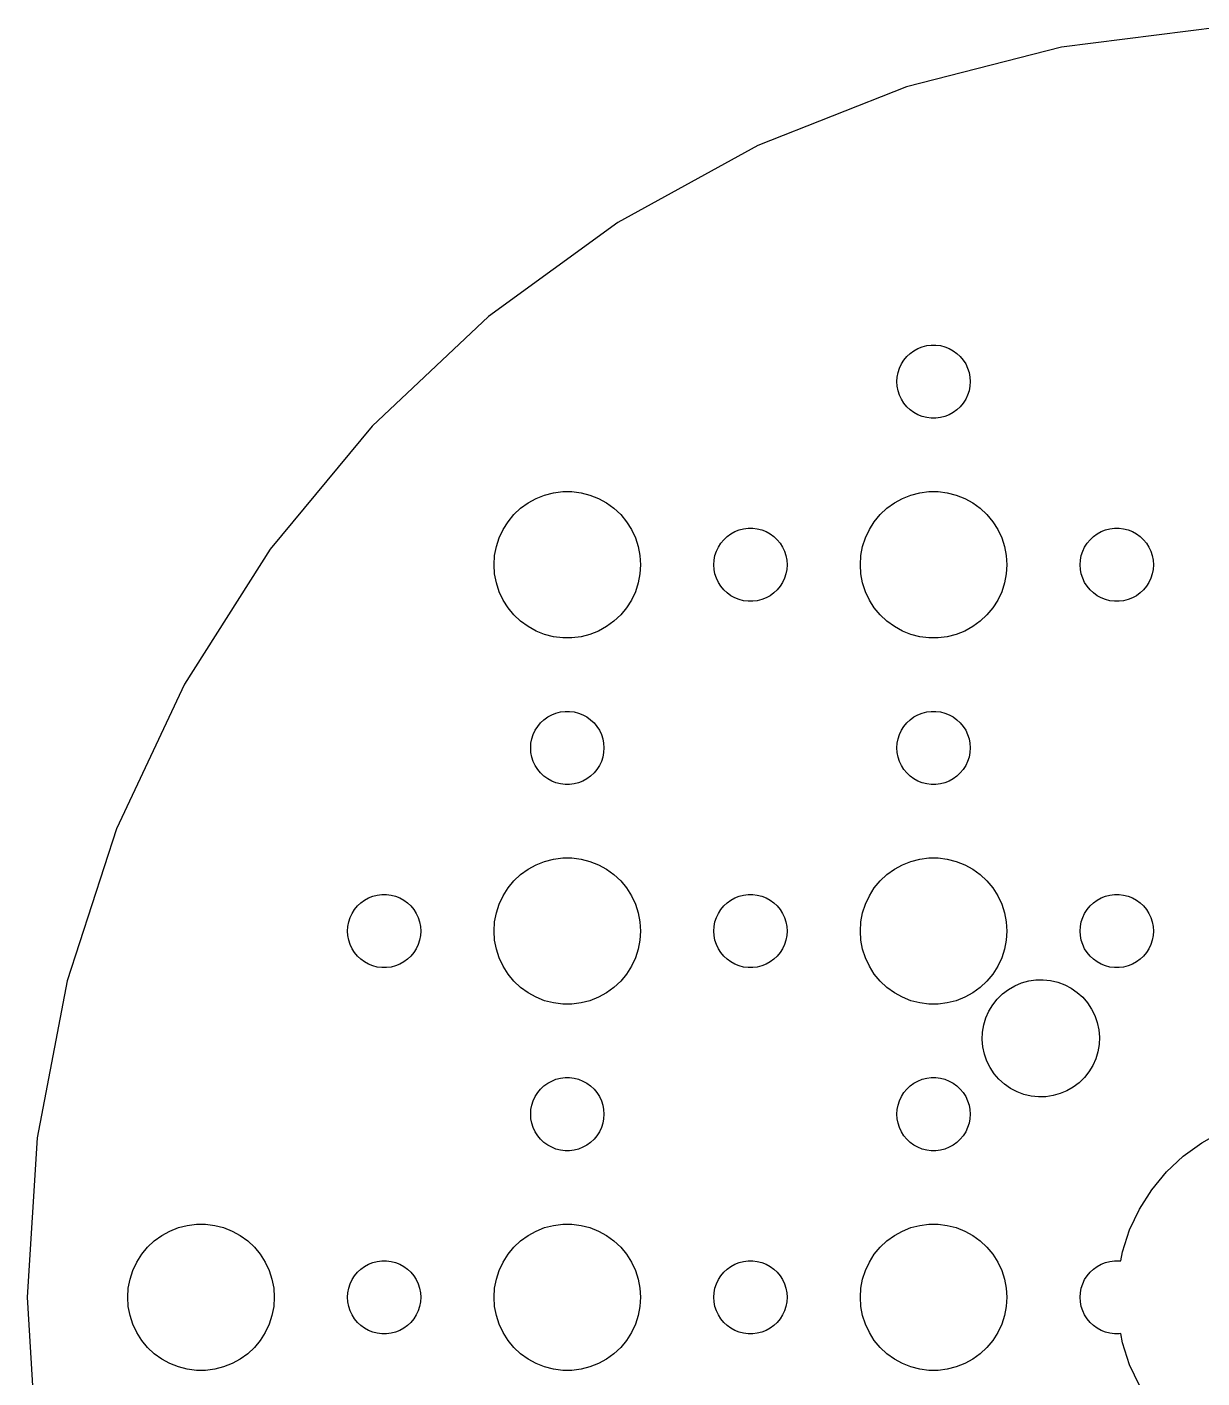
# Model space of a CAD drawing. Header units: metres. Extents: x -52 to 52, y -52 to 272.
# Drawn here: x -52.1 to -4, y 216.7 to 272 of the extents above; entities that cross this region are included whole.
import ezdxf

# ---------------------------------------------------------------- set-up
doc = ezdxf.new("R2010")
doc.units = ezdxf.units.M

msp = doc.modelspace()

# ---------------------------------------------------------------- linework, layer by layer
for p, q in [((-3.27295, 272.022), (-9.76724, 271.202)), ((-9.76724, 271.202), (-16.1075, 269.574)), ((-16.1075, 269.574), (-22.1937, 267.164)), ((-22.1937, 267.164), (-27.93, 264.011)), ((-27.93, 264.011), (-33.2257, 260.163)), ((-33.2257, 260.163), (-37.9975, 255.682)), ((-15.6387, 258.857), (-15.4635, 258.927)), ((-15.4635, 258.927), (-15.2811, 258.973)), ((-15.2811, 258.973), (-15.0942, 258.997)), ((-15.0942, 258.997), (-14.9058, 258.997)), ((-14.9058, 258.997), (-14.7189, 258.973)), ((-14.7189, 258.973), (-14.5365, 258.927)), ((-14.5365, 258.927), (-14.3613, 258.857)), ((-16.3145, 258.223), (-16.2135, 258.382)), ((-16.2135, 258.382), (-16.0934, 258.527)), ((-16.0934, 258.527), (-15.9561, 258.656)), ((-15.9561, 258.656), (-15.8037, 258.766)), ((-15.8037, 258.766), (-15.6387, 258.857)), ((-14.3613, 258.857), (-14.1963, 258.766)), ((-14.1963, 258.766), (-14.0439, 258.656)), ((-14.0439, 258.656), (-13.9065, 258.527)), ((-13.9065, 258.527), (-13.7865, 258.382)), ((-13.7865, 258.382), (-13.6855, 258.223)), ((-16.4882, 257.688), (-16.4529, 257.873)), ((-16.4529, 257.873), (-16.3947, 258.052)), ((-16.3947, 258.052), (-16.3145, 258.223)), ((-13.6855, 258.223), (-13.6053, 258.052)), ((-13.6053, 258.052), (-13.5471, 257.873)), ((-13.5471, 257.873), (-13.5118, 257.688)), ((-16.5, 257.5), (-16.4882, 257.688)), ((-16.4882, 257.312), (-16.5, 257.5)), ((-16.4529, 257.127), (-16.4882, 257.312)), ((-13.5118, 257.312), (-13.5471, 257.127)), ((-13.5118, 257.688), (-13.5, 257.5)), ((-13.5, 257.5), (-13.5118, 257.312)), ((-16.3947, 256.948), (-16.4529, 257.127)), ((-16.3145, 256.777), (-16.3947, 256.948)), ((-16.2135, 256.618), (-16.3145, 256.777)), ((-13.6855, 256.777), (-13.7865, 256.618)), ((-13.6053, 256.948), (-13.6855, 256.777)), ((-13.5471, 257.127), (-13.6053, 256.948)), ((-16.0934, 256.473), (-16.2135, 256.618)), ((-15.9561, 256.344), (-16.0934, 256.473)), ((-15.8037, 256.234), (-15.9561, 256.344)), ((-15.6387, 256.143), (-15.8037, 256.234)), ((-14.1963, 256.234), (-14.3613, 256.143)), ((-14.0439, 256.344), (-14.1963, 256.234)), ((-13.9065, 256.473), (-14.0439, 256.344)), ((-13.7865, 256.618), (-13.9065, 256.473)), ((-37.9975, 255.682), (-42.17, 250.638)), ((-15.4635, 256.073), (-15.6387, 256.143)), ((-15.2811, 256.027), (-15.4635, 256.073)), ((-15.0942, 256.003), (-15.2811, 256.027)), ((-14.9058, 256.003), (-15.0942, 256.003)), ((-14.7189, 256.027), (-14.9058, 256.003)), ((-14.5365, 256.073), (-14.7189, 256.027)), ((-14.3613, 256.143), (-14.5365, 256.073)), ((-31.2773, 252.714), (-30.927, 252.853)), ((-30.927, 252.853), (-30.5621, 252.947)), ((-30.5621, 252.947), (-30.1884, 252.994)), ((-30.1884, 252.994), (-29.8116, 252.994)), ((-29.8116, 252.994), (-29.4379, 252.947)), ((-29.4379, 252.947), (-29.0729, 252.853)), ((-29.0729, 252.853), (-28.7227, 252.714)), ((-16.2773, 252.714), (-15.927, 252.853)), ((-15.927, 252.853), (-15.5621, 252.947)), ((-15.5621, 252.947), (-15.1884, 252.994)), ((-15.1884, 252.994), (-14.8116, 252.994)), ((-14.8116, 252.994), (-14.4379, 252.947)), ((-14.4379, 252.947), (-14.0729, 252.853)), ((-14.0729, 252.853), (-13.7227, 252.714)), ((-32.1869, 252.054), (-31.9123, 252.312)), ((-31.9123, 252.312), (-31.6075, 252.533)), ((-31.6075, 252.533), (-31.2773, 252.714)), ((-28.7227, 252.714), (-28.3925, 252.533)), ((-28.3925, 252.533), (-28.0877, 252.312)), ((-28.0877, 252.312), (-27.8131, 252.054)), ((-17.1869, 252.054), (-16.9123, 252.312)), ((-16.9123, 252.312), (-16.6075, 252.533)), ((-16.6075, 252.533), (-16.2773, 252.714)), ((-13.7227, 252.714), (-13.3925, 252.533)), ((-13.3925, 252.533), (-13.0877, 252.312)), ((-13.0877, 252.312), (-12.8131, 252.054)), ((-32.6289, 251.445), (-32.427, 251.763)), ((-32.427, 251.763), (-32.1869, 252.054)), ((-27.8131, 252.054), (-27.5729, 251.763)), ((-27.5729, 251.763), (-27.3711, 251.445)), ((-17.6289, 251.445), (-17.427, 251.763)), ((-17.427, 251.763), (-17.1869, 252.054)), ((-12.8131, 252.054), (-12.5729, 251.763)), ((-12.5729, 251.763), (-12.3711, 251.445)), ((-32.7893, 251.104), (-32.6289, 251.445)), ((-27.3711, 251.445), (-27.2107, 251.104)), ((-23.4561, 251.156), (-23.3037, 251.266)), ((-23.3037, 251.266), (-23.1387, 251.357)), ((-23.1387, 251.357), (-22.9635, 251.427)), ((-22.9635, 251.427), (-22.7811, 251.473)), ((-22.7811, 251.473), (-22.5942, 251.497)), ((-22.5942, 251.497), (-22.4058, 251.497)), ((-22.4058, 251.497), (-22.2189, 251.473)), ((-22.2189, 251.473), (-22.0365, 251.427)), ((-22.0365, 251.427), (-21.8613, 251.357)), ((-21.8613, 251.357), (-21.6963, 251.266)), ((-21.6963, 251.266), (-21.5439, 251.156)), ((-17.7893, 251.104), (-17.6289, 251.445)), ((-12.3711, 251.445), (-12.2107, 251.104)), ((-8.45613, 251.156), (-8.30373, 251.266)), ((-8.30373, 251.266), (-8.13866, 251.357)), ((-8.13866, 251.357), (-7.96352, 251.427)), ((-7.96352, 251.427), (-7.78107, 251.473)), ((-7.78107, 251.473), (-7.59418, 251.497)), ((-7.59418, 251.497), (-7.40581, 251.497)), ((-7.40581, 251.497), (-7.21892, 251.473)), ((-7.21892, 251.473), (-7.03647, 251.427)), ((-7.03647, 251.427), (-6.86133, 251.357)), ((-6.86133, 251.357), (-6.69626, 251.266)), ((-6.69626, 251.266), (-6.54385, 251.156)), ((-42.17, 250.638), (-45.6775, 245.111)), ((-32.9763, 250.376), (-32.9057, 250.746)), ((-32.9057, 250.746), (-32.7893, 251.104)), ((-27.2107, 251.104), (-27.0942, 250.746)), ((-27.0942, 250.746), (-27.0237, 250.376)), ((-23.8947, 250.552), (-23.8145, 250.723)), ((-23.8145, 250.723), (-23.7135, 250.882)), ((-23.7135, 250.882), (-23.5934, 251.027)), ((-23.5934, 251.027), (-23.4561, 251.156)), ((-21.5439, 251.156), (-21.4065, 251.027)), ((-21.4065, 251.027), (-21.2865, 250.882)), ((-21.2865, 250.882), (-21.1855, 250.723)), ((-21.1855, 250.723), (-21.1053, 250.552)), ((-17.9763, 250.376), (-17.9057, 250.746)), ((-17.9057, 250.746), (-17.7893, 251.104)), ((-12.2107, 251.104), (-12.0942, 250.746)), ((-12.0942, 250.746), (-12.0237, 250.376)), ((-8.89465, 250.552), (-8.81445, 250.723)), ((-8.81445, 250.723), (-8.71352, 250.882)), ((-8.71352, 250.882), (-8.59344, 251.027)), ((-8.59344, 251.027), (-8.45613, 251.156)), ((-6.54385, 251.156), (-6.40654, 251.027)), ((-6.40654, 251.027), (-6.28647, 250.882)), ((-6.28647, 250.882), (-6.18553, 250.723)), ((-6.18553, 250.723), (-6.10533, 250.552)), ((-33, 250), (-32.9763, 250.376)), ((-27.0237, 250.376), (-27, 250)), ((-24, 250), (-23.9882, 250.188)), ((-23.9882, 250.188), (-23.9529, 250.373)), ((-23.9529, 250.373), (-23.8947, 250.552)), ((-21.1053, 250.552), (-21.0471, 250.373)), ((-21.0471, 250.373), (-21.0118, 250.188)), ((-21.0118, 250.188), (-21, 250)), ((-18, 250), (-17.9763, 250.376)), ((-12.0237, 250.376), (-12, 250)), ((-9, 250), (-8.98816, 250.188)), ((-8.98816, 250.188), (-8.95287, 250.373)), ((-8.95287, 250.373), (-8.89465, 250.552)), ((-6.10533, 250.552), (-6.04712, 250.373)), ((-6.04712, 250.373), (-6.01183, 250.188)), ((-6.01183, 250.188), (-6, 250)), ((-32.9763, 249.624), (-33, 250)), ((-32.9057, 249.254), (-32.9763, 249.624)), ((-27.0237, 249.624), (-27.0942, 249.254)), ((-27, 250), (-27.0237, 249.624)), ((-23.9882, 249.812), (-24, 250)), ((-23.9529, 249.627), (-23.9882, 249.812)), ((-23.8947, 249.448), (-23.9529, 249.627)), ((-21.0471, 249.627), (-21.1053, 249.448)), ((-21.0118, 249.812), (-21.0471, 249.627)), ((-21, 250), (-21.0118, 249.812)), ((-17.9763, 249.624), (-18, 250)), ((-17.9057, 249.254), (-17.9763, 249.624)), ((-12.0237, 249.624), (-12.0942, 249.254)), ((-12, 250), (-12.0237, 249.624)), ((-8.98816, 249.812), (-9, 250)), ((-8.95287, 249.627), (-8.98816, 249.812)), ((-8.89465, 249.448), (-8.95287, 249.627)), ((-6.04712, 249.627), (-6.10533, 249.448)), ((-6.01183, 249.812), (-6.04712, 249.627)), ((-6, 250), (-6.01183, 249.812)), ((-32.7893, 248.896), (-32.9057, 249.254)), ((-27.0942, 249.254), (-27.2107, 248.896)), ((-23.8145, 249.277), (-23.8947, 249.448)), ((-23.7135, 249.118), (-23.8145, 249.277)), ((-23.5934, 248.973), (-23.7135, 249.118)), ((-23.4561, 248.844), (-23.5934, 248.973)), ((-21.4065, 248.973), (-21.5439, 248.844)), ((-21.2865, 249.118), (-21.4065, 248.973)), ((-21.1855, 249.277), (-21.2865, 249.118)), ((-21.1053, 249.448), (-21.1855, 249.277)), ((-17.7893, 248.896), (-17.9057, 249.254)), ((-12.0942, 249.254), (-12.2107, 248.896)), ((-8.81445, 249.277), (-8.89465, 249.448)), ((-8.71352, 249.118), (-8.81445, 249.277)), ((-8.59344, 248.973), (-8.71352, 249.118)), ((-8.45613, 248.844), (-8.59344, 248.973)), ((-6.40654, 248.973), (-6.54385, 248.844)), ((-6.28647, 249.118), (-6.40654, 248.973)), ((-6.18553, 249.277), (-6.28647, 249.118)), ((-6.10533, 249.448), (-6.18553, 249.277)), ((-32.6289, 248.555), (-32.7893, 248.896)), ((-32.427, 248.237), (-32.6289, 248.555)), ((-27.3711, 248.555), (-27.5729, 248.237)), ((-27.2107, 248.896), (-27.3711, 248.555)), ((-23.3037, 248.734), (-23.4561, 248.844)), ((-23.1387, 248.643), (-23.3037, 248.734)), ((-22.9635, 248.573), (-23.1387, 248.643)), ((-22.7811, 248.527), (-22.9635, 248.573)), ((-22.5942, 248.503), (-22.7811, 248.527)), ((-22.4058, 248.503), (-22.5942, 248.503)), ((-22.2189, 248.527), (-22.4058, 248.503)), ((-22.0365, 248.573), (-22.2189, 248.527)), ((-21.8613, 248.643), (-22.0365, 248.573)), ((-21.6963, 248.734), (-21.8613, 248.643)), ((-21.5439, 248.844), (-21.6963, 248.734)), ((-17.6289, 248.555), (-17.7893, 248.896)), ((-17.427, 248.237), (-17.6289, 248.555)), ((-12.3711, 248.555), (-12.5729, 248.237)), ((-12.2107, 248.896), (-12.3711, 248.555)), ((-8.30373, 248.734), (-8.45613, 248.844)), ((-8.13866, 248.643), (-8.30373, 248.734)), ((-7.96352, 248.573), (-8.13866, 248.643)), ((-7.78107, 248.527), (-7.96352, 248.573)), ((-7.59418, 248.503), (-7.78107, 248.527)), ((-7.40581, 248.503), (-7.59418, 248.503)), ((-7.21892, 248.527), (-7.40581, 248.503)), ((-7.03647, 248.573), (-7.21892, 248.527)), ((-6.86133, 248.643), (-7.03647, 248.573)), ((-6.69626, 248.734), (-6.86133, 248.643)), ((-6.54385, 248.844), (-6.69626, 248.734)), ((-32.1869, 247.946), (-32.427, 248.237)), ((-31.9123, 247.688), (-32.1869, 247.946)), ((-27.8131, 247.946), (-28.0877, 247.688)), ((-27.5729, 248.237), (-27.8131, 247.946)), ((-17.1869, 247.946), (-17.427, 248.237)), ((-16.9123, 247.688), (-17.1869, 247.946)), ((-12.8131, 247.946), (-13.0877, 247.688)), ((-12.5729, 248.237), (-12.8131, 247.946)), ((-31.6075, 247.467), (-31.9123, 247.688)), ((-31.2773, 247.286), (-31.6075, 247.467)), ((-28.3925, 247.467), (-28.7227, 247.286)), ((-28.0877, 247.688), (-28.3925, 247.467)), ((-16.6075, 247.467), (-16.9123, 247.688)), ((-16.2773, 247.286), (-16.6075, 247.467)), ((-13.3925, 247.467), (-13.7227, 247.286)), ((-13.0877, 247.688), (-13.3925, 247.467)), ((-30.927, 247.147), (-31.2773, 247.286)), ((-30.5621, 247.053), (-30.927, 247.147)), ((-30.1884, 247.006), (-30.5621, 247.053)), ((-29.8116, 247.006), (-30.1884, 247.006)), ((-29.4379, 247.053), (-29.8116, 247.006)), ((-29.0729, 247.147), (-29.4379, 247.053)), ((-28.7227, 247.286), (-29.0729, 247.147)), ((-15.927, 247.147), (-16.2773, 247.286)), ((-15.5621, 247.053), (-15.927, 247.147)), ((-15.1884, 247.006), (-15.5621, 247.053)), ((-14.8116, 247.006), (-15.1884, 247.006)), ((-14.4379, 247.053), (-14.8116, 247.006)), ((-14.0729, 247.147), (-14.4379, 247.053)), ((-13.7227, 247.286), (-14.0729, 247.147)), ((-45.6775, 245.111), (-48.4646, 239.188)), ((-30.2811, 243.973), (-30.0942, 243.997)), ((-30.0942, 243.997), (-29.9058, 243.997)), ((-29.9058, 243.997), (-29.7189, 243.973)), ((-15.2811, 243.973), (-15.0942, 243.997)), ((-15.0942, 243.997), (-14.9058, 243.997)), ((-14.9058, 243.997), (-14.7189, 243.973)), ((-31.2135, 243.382), (-31.0934, 243.527)), ((-31.0934, 243.527), (-30.9561, 243.656)), ((-30.9561, 243.656), (-30.8037, 243.766)), ((-30.8037, 243.766), (-30.6387, 243.857)), ((-30.6387, 243.857), (-30.4635, 243.927)), ((-30.4635, 243.927), (-30.2811, 243.973)), ((-29.7189, 243.973), (-29.5365, 243.927)), ((-29.5365, 243.927), (-29.3613, 243.857)), ((-29.3613, 243.857), (-29.1963, 243.766)), ((-29.1963, 243.766), (-29.0439, 243.656)), ((-29.0439, 243.656), (-28.9065, 243.527)), ((-28.9065, 243.527), (-28.7865, 243.382)), ((-16.2135, 243.382), (-16.0934, 243.527)), ((-16.0934, 243.527), (-15.9561, 243.656)), ((-15.9561, 243.656), (-15.8037, 243.766)), ((-15.8037, 243.766), (-15.6387, 243.857)), ((-15.6387, 243.857), (-15.4635, 243.927)), ((-15.4635, 243.927), (-15.2811, 243.973)), ((-14.7189, 243.973), (-14.5365, 243.927)), ((-14.5365, 243.927), (-14.3613, 243.857)), ((-14.3613, 243.857), (-14.1963, 243.766)), ((-14.1963, 243.766), (-14.0439, 243.656)), ((-14.0439, 243.656), (-13.9065, 243.527)), ((-13.9065, 243.527), (-13.7865, 243.382)), ((-31.4529, 242.873), (-31.3947, 243.052)), ((-31.3947, 243.052), (-31.3145, 243.223)), ((-31.3145, 243.223), (-31.2135, 243.382)), ((-28.7865, 243.382), (-28.6855, 243.223)), ((-28.6855, 243.223), (-28.6053, 243.052)), ((-28.6053, 243.052), (-28.5471, 242.873)), ((-16.4529, 242.873), (-16.3947, 243.052)), ((-16.3947, 243.052), (-16.3145, 243.223)), ((-16.3145, 243.223), (-16.2135, 243.382)), ((-13.7865, 243.382), (-13.6855, 243.223)), ((-13.6855, 243.223), (-13.6053, 243.052)), ((-13.6053, 243.052), (-13.5471, 242.873)), ((-31.5, 242.5), (-31.4882, 242.688)), ((-31.4882, 242.312), (-31.5, 242.5)), ((-31.4882, 242.688), (-31.4529, 242.873)), ((-28.5471, 242.873), (-28.5118, 242.688)), ((-28.5118, 242.688), (-28.5, 242.5)), ((-28.5, 242.5), (-28.5118, 242.312)), ((-16.5, 242.5), (-16.4882, 242.688)), ((-16.4882, 242.312), (-16.5, 242.5)), ((-16.4882, 242.688), (-16.4529, 242.873)), ((-13.5471, 242.873), (-13.5118, 242.688)), ((-13.5118, 242.688), (-13.5, 242.5)), ((-13.5, 242.5), (-13.5118, 242.312)), ((-31.4529, 242.127), (-31.4882, 242.312)), ((-31.3947, 241.948), (-31.4529, 242.127)), ((-31.3145, 241.777), (-31.3947, 241.948)), ((-31.2135, 241.618), (-31.3145, 241.777)), ((-28.6855, 241.777), (-28.7865, 241.618)), ((-28.6053, 241.948), (-28.6855, 241.777)), ((-28.5471, 242.127), (-28.6053, 241.948)), ((-28.5118, 242.312), (-28.5471, 242.127)), ((-16.4529, 242.127), (-16.4882, 242.312)), ((-16.3947, 241.948), (-16.4529, 242.127)), ((-16.3145, 241.777), (-16.3947, 241.948)), ((-16.2135, 241.618), (-16.3145, 241.777)), ((-13.6855, 241.777), (-13.7865, 241.618)), ((-13.6053, 241.948), (-13.6855, 241.777)), ((-13.5471, 242.127), (-13.6053, 241.948)), ((-13.5118, 242.312), (-13.5471, 242.127)), ((-31.0934, 241.473), (-31.2135, 241.618)), ((-30.9561, 241.344), (-31.0934, 241.473)), ((-30.8037, 241.234), (-30.9561, 241.344)), ((-30.6387, 241.143), (-30.8037, 241.234)), ((-29.1963, 241.234), (-29.3613, 241.143)), ((-29.0439, 241.344), (-29.1963, 241.234)), ((-28.9065, 241.473), (-29.0439, 241.344)), ((-28.7865, 241.618), (-28.9065, 241.473)), ((-16.0934, 241.473), (-16.2135, 241.618)), ((-15.9561, 241.344), (-16.0934, 241.473)), ((-15.8037, 241.234), (-15.9561, 241.344)), ((-15.6387, 241.143), (-15.8037, 241.234)), ((-14.1963, 241.234), (-14.3613, 241.143)), ((-14.0439, 241.344), (-14.1963, 241.234)), ((-13.9065, 241.473), (-14.0439, 241.344)), ((-13.7865, 241.618), (-13.9065, 241.473)), ((-30.4635, 241.073), (-30.6387, 241.143)), ((-30.2811, 241.027), (-30.4635, 241.073)), ((-30.0942, 241.003), (-30.2811, 241.027)), ((-29.9058, 241.003), (-30.0942, 241.003)), ((-29.7189, 241.027), (-29.9058, 241.003)), ((-29.5365, 241.073), (-29.7189, 241.027)), ((-29.3613, 241.143), (-29.5365, 241.073)), ((-15.4635, 241.073), (-15.6387, 241.143)), ((-15.2811, 241.027), (-15.4635, 241.073)), ((-15.0942, 241.003), (-15.2811, 241.027)), ((-14.9058, 241.003), (-15.0942, 241.003)), ((-14.7189, 241.027), (-14.9058, 241.003)), ((-14.5365, 241.073), (-14.7189, 241.027)), ((-14.3613, 241.143), (-14.5365, 241.073)), ((-48.4646, 239.188), (-50.4874, 232.963)), ((-30.927, 237.853), (-30.5621, 237.947)), ((-30.5621, 237.947), (-30.1884, 237.994)), ((-30.1884, 237.994), (-29.8116, 237.994)), ((-29.8116, 237.994), (-29.4379, 237.947)), ((-29.4379, 237.947), (-29.0729, 237.853)), ((-15.927, 237.853), (-15.5621, 237.947)), ((-15.5621, 237.947), (-15.1884, 237.994)), ((-15.1884, 237.994), (-14.8116, 237.994)), ((-14.8116, 237.994), (-14.4379, 237.947)), ((-14.4379, 237.947), (-14.0729, 237.853)), ((-31.9123, 237.312), (-31.6075, 237.533)), ((-31.6075, 237.533), (-31.2773, 237.714)), ((-31.2773, 237.714), (-30.927, 237.853)), ((-29.0729, 237.853), (-28.7227, 237.714)), ((-28.7227, 237.714), (-28.3925, 237.533)), ((-28.3925, 237.533), (-28.0877, 237.312)), ((-16.9123, 237.312), (-16.6075, 237.533)), ((-16.6075, 237.533), (-16.2773, 237.714)), ((-16.2773, 237.714), (-15.927, 237.853)), ((-14.0729, 237.853), (-13.7227, 237.714)), ((-13.7227, 237.714), (-13.3925, 237.533)), ((-13.3925, 237.533), (-13.0877, 237.312)), ((-32.427, 236.763), (-32.1869, 237.054)), ((-32.1869, 237.054), (-31.9123, 237.312)), ((-28.0877, 237.312), (-27.8131, 237.054)), ((-27.8131, 237.054), (-27.5729, 236.763)), ((-17.427, 236.763), (-17.1869, 237.054)), ((-17.1869, 237.054), (-16.9123, 237.312)), ((-13.0877, 237.312), (-12.8131, 237.054)), ((-12.8131, 237.054), (-12.5729, 236.763)), ((-38.4561, 236.156), (-38.3037, 236.266)), ((-38.3037, 236.266), (-38.1387, 236.357)), ((-38.1387, 236.357), (-37.9635, 236.427)), ((-37.9635, 236.427), (-37.7811, 236.473)), ((-37.7811, 236.473), (-37.5942, 236.497)), ((-37.5942, 236.497), (-37.4058, 236.497)), ((-37.4058, 236.497), (-37.2189, 236.473)), ((-37.2189, 236.473), (-37.0365, 236.427)), ((-37.0365, 236.427), (-36.8613, 236.357)), ((-36.8613, 236.357), (-36.6963, 236.266)), ((-36.6963, 236.266), (-36.5439, 236.156)), ((-32.7893, 236.104), (-32.6289, 236.445)), ((-32.6289, 236.445), (-32.427, 236.763)), ((-27.5729, 236.763), (-27.3711, 236.445)), ((-27.3711, 236.445), (-27.2107, 236.104)), ((-23.4561, 236.156), (-23.3037, 236.266)), ((-23.3037, 236.266), (-23.1387, 236.357)), ((-23.1387, 236.357), (-22.9635, 236.427)), ((-22.9635, 236.427), (-22.7811, 236.473)), ((-22.7811, 236.473), (-22.5942, 236.497)), ((-22.5942, 236.497), (-22.4058, 236.497)), ((-22.4058, 236.497), (-22.2189, 236.473)), ((-22.2189, 236.473), (-22.0365, 236.427)), ((-22.0365, 236.427), (-21.8613, 236.357)), ((-21.8613, 236.357), (-21.6963, 236.266)), ((-21.6963, 236.266), (-21.5439, 236.156)), ((-17.7893, 236.104), (-17.6289, 236.445)), ((-17.6289, 236.445), (-17.427, 236.763)), ((-12.5729, 236.763), (-12.3711, 236.445)), ((-12.3711, 236.445), (-12.2107, 236.104)), ((-8.45613, 236.156), (-8.30373, 236.266)), ((-8.30373, 236.266), (-8.13866, 236.357)), ((-8.13866, 236.357), (-7.96352, 236.427)), ((-7.96352, 236.427), (-7.78107, 236.473)), ((-7.78107, 236.473), (-7.59418, 236.497)), ((-7.59418, 236.497), (-7.40581, 236.497)), ((-7.40581, 236.497), (-7.21892, 236.473)), ((-7.21892, 236.473), (-7.03647, 236.427)), ((-7.03647, 236.427), (-6.86133, 236.357)), ((-6.86133, 236.357), (-6.69626, 236.266)), ((-6.69626, 236.266), (-6.54385, 236.156)), ((-38.8947, 235.552), (-38.8145, 235.723)), ((-38.8145, 235.723), (-38.7135, 235.882)), ((-38.7135, 235.882), (-38.5934, 236.027)), ((-38.5934, 236.027), (-38.4561, 236.156)), ((-36.5439, 236.156), (-36.4065, 236.027)), ((-36.4065, 236.027), (-36.2865, 235.882)), ((-36.2865, 235.882), (-36.1855, 235.723)), ((-36.1855, 235.723), (-36.1053, 235.552)), ((-32.9763, 235.376), (-32.9057, 235.746)), ((-32.9057, 235.746), (-32.7893, 236.104)), ((-27.2107, 236.104), (-27.0942, 235.746)), ((-27.0942, 235.746), (-27.0237, 235.376)), ((-23.8947, 235.552), (-23.8145, 235.723)), ((-23.8145, 235.723), (-23.7135, 235.882)), ((-23.7135, 235.882), (-23.5934, 236.027)), ((-23.5934, 236.027), (-23.4561, 236.156)), ((-21.5439, 236.156), (-21.4065, 236.027)), ((-21.4065, 236.027), (-21.2865, 235.882)), ((-21.2865, 235.882), (-21.1855, 235.723)), ((-21.1855, 235.723), (-21.1053, 235.552)), ((-17.9763, 235.376), (-17.9057, 235.746)), ((-17.9057, 235.746), (-17.7893, 236.104)), ((-12.2107, 236.104), (-12.0942, 235.746)), ((-12.0942, 235.746), (-12.0237, 235.376)), ((-8.89465, 235.552), (-8.81445, 235.723)), ((-8.81445, 235.723), (-8.71352, 235.882)), ((-8.71352, 235.882), (-8.59344, 236.027)), ((-8.59344, 236.027), (-8.45613, 236.156)), ((-6.54385, 236.156), (-6.40654, 236.027)), ((-6.40654, 236.027), (-6.28647, 235.882)), ((-6.28647, 235.882), (-6.18553, 235.723)), ((-6.18553, 235.723), (-6.10533, 235.552)), ((-39, 235), (-38.9882, 235.188)), ((-38.9882, 235.188), (-38.9529, 235.373)), ((-38.9529, 235.373), (-38.8947, 235.552)), ((-36.1053, 235.552), (-36.0471, 235.373)), ((-36.0471, 235.373), (-36.0118, 235.188)), ((-36.0118, 235.188), (-36, 235)), ((-33, 235), (-32.9763, 235.376)), ((-27.0237, 235.376), (-27, 235)), ((-24, 235), (-23.9882, 235.188)), ((-23.9882, 235.188), (-23.9529, 235.373)), ((-23.9529, 235.373), (-23.8947, 235.552)), ((-21.1053, 235.552), (-21.0471, 235.373)), ((-21.0471, 235.373), (-21.0118, 235.188)), ((-21.0118, 235.188), (-21, 235)), ((-18, 235), (-17.9763, 235.376)), ((-12.0237, 235.376), (-12, 235)), ((-9, 235), (-8.98816, 235.188)), ((-8.98816, 235.188), (-8.95287, 235.373)), ((-8.95287, 235.373), (-8.89465, 235.552)), ((-6.10533, 235.552), (-6.04712, 235.373)), ((-6.04712, 235.373), (-6.01183, 235.188)), ((-6.01183, 235.188), (-6, 235)), ((-38.9882, 234.812), (-39, 235)), ((-38.9529, 234.627), (-38.9882, 234.812)), ((-38.8947, 234.448), (-38.9529, 234.627)), ((-36.0471, 234.627), (-36.1053, 234.448)), ((-36.0118, 234.812), (-36.0471, 234.627)), ((-36, 235), (-36.0118, 234.812)), ((-32.9763, 234.624), (-33, 235)), ((-32.9057, 234.254), (-32.9763, 234.624)), ((-27.0237, 234.624), (-27.0942, 234.254)), ((-27, 235), (-27.0237, 234.624)), ((-23.9882, 234.812), (-24, 235)), ((-23.9529, 234.627), (-23.9882, 234.812)), ((-23.8947, 234.448), (-23.9529, 234.627)), ((-21.0471, 234.627), (-21.1053, 234.448)), ((-21.0118, 234.812), (-21.0471, 234.627)), ((-21, 235), (-21.0118, 234.812)), ((-17.9763, 234.624), (-18, 235)), ((-17.9057, 234.254), (-17.9763, 234.624)), ((-12.0237, 234.624), (-12.0942, 234.254)), ((-12, 235), (-12.0237, 234.624)), ((-8.98816, 234.812), (-9, 235)), ((-8.95287, 234.627), (-8.98816, 234.812)), ((-8.89465, 234.448), (-8.95287, 234.627)), ((-6.04712, 234.627), (-6.10533, 234.448)), ((-6.01183, 234.812), (-6.04712, 234.627)), ((-6, 235), (-6.01183, 234.812)), ((-38.8145, 234.277), (-38.8947, 234.448)), ((-38.7135, 234.118), (-38.8145, 234.277)), ((-38.5934, 233.973), (-38.7135, 234.118)), ((-36.2865, 234.118), (-36.4065, 233.973)), ((-36.1855, 234.277), (-36.2865, 234.118)), ((-36.1053, 234.448), (-36.1855, 234.277)), ((-32.7893, 233.896), (-32.9057, 234.254)), ((-27.0942, 234.254), (-27.2107, 233.896)), ((-23.8145, 234.277), (-23.8947, 234.448)), ((-23.7135, 234.118), (-23.8145, 234.277)), ((-23.5934, 233.973), (-23.7135, 234.118)), ((-21.2865, 234.118), (-21.4065, 233.973)), ((-21.1855, 234.277), (-21.2865, 234.118)), ((-21.1053, 234.448), (-21.1855, 234.277)), ((-17.7893, 233.896), (-17.9057, 234.254)), ((-12.0942, 234.254), (-12.2107, 233.896)), ((-8.81445, 234.277), (-8.89465, 234.448)), ((-8.71352, 234.118), (-8.81445, 234.277)), ((-8.59344, 233.973), (-8.71352, 234.118)), ((-6.28647, 234.118), (-6.40654, 233.973)), ((-6.18553, 234.277), (-6.28647, 234.118)), ((-6.10533, 234.448), (-6.18553, 234.277)), ((-38.4561, 233.844), (-38.5934, 233.973)), ((-38.3037, 233.734), (-38.4561, 233.844)), ((-38.1387, 233.643), (-38.3037, 233.734)), ((-37.9635, 233.573), (-38.1387, 233.643)), ((-37.7811, 233.527), (-37.9635, 233.573)), ((-37.5942, 233.503), (-37.7811, 233.527)), ((-37.4058, 233.503), (-37.5942, 233.503)), ((-37.2189, 233.527), (-37.4058, 233.503)), ((-37.0365, 233.573), (-37.2189, 233.527)), ((-36.8613, 233.643), (-37.0365, 233.573)), ((-36.6963, 233.734), (-36.8613, 233.643)), ((-36.5439, 233.844), (-36.6963, 233.734)), ((-36.4065, 233.973), (-36.5439, 233.844)), ((-32.6289, 233.555), (-32.7893, 233.896)), ((-32.427, 233.237), (-32.6289, 233.555)), ((-27.3711, 233.555), (-27.5729, 233.237)), ((-27.2107, 233.896), (-27.3711, 233.555)), ((-23.4561, 233.844), (-23.5934, 233.973)), ((-23.3037, 233.734), (-23.4561, 233.844)), ((-23.1387, 233.643), (-23.3037, 233.734)), ((-22.9635, 233.573), (-23.1387, 233.643)), ((-22.7811, 233.527), (-22.9635, 233.573)), ((-22.5942, 233.503), (-22.7811, 233.527)), ((-22.4058, 233.503), (-22.5942, 233.503)), ((-22.2189, 233.527), (-22.4058, 233.503)), ((-22.0365, 233.573), (-22.2189, 233.527)), ((-21.8613, 233.643), (-22.0365, 233.573)), ((-21.6963, 233.734), (-21.8613, 233.643)), ((-21.5439, 233.844), (-21.6963, 233.734)), ((-21.4065, 233.973), (-21.5439, 233.844)), ((-17.6289, 233.555), (-17.7893, 233.896)), ((-17.427, 233.237), (-17.6289, 233.555)), ((-12.3711, 233.555), (-12.5729, 233.237)), ((-12.2107, 233.896), (-12.3711, 233.555)), ((-8.45613, 233.844), (-8.59344, 233.973)), ((-8.30373, 233.734), (-8.45613, 233.844)), ((-8.13866, 233.643), (-8.30373, 233.734)), ((-7.96352, 233.573), (-8.13866, 233.643)), ((-7.78107, 233.527), (-7.96352, 233.573)), ((-7.59418, 233.503), (-7.78107, 233.527)), ((-7.40581, 233.503), (-7.59418, 233.503)), ((-7.21892, 233.527), (-7.40581, 233.503)), ((-7.03647, 233.573), (-7.21892, 233.527)), ((-6.86133, 233.643), (-7.03647, 233.573)), ((-6.69626, 233.734), (-6.86133, 233.643)), ((-6.54385, 233.844), (-6.69626, 233.734)), ((-6.40654, 233.973), (-6.54385, 233.844)), ((-50.4874, 232.963), (-51.714, 226.533)), ((-32.1869, 232.946), (-32.427, 233.237)), ((-31.9123, 232.688), (-32.1869, 232.946)), ((-27.8131, 232.946), (-28.0877, 232.688)), ((-27.5729, 233.237), (-27.8131, 232.946)), ((-17.1869, 232.946), (-17.427, 233.237)), ((-16.9123, 232.688), (-17.1869, 232.946)), ((-12.8131, 232.946), (-13.0877, 232.688)), ((-12.5729, 233.237), (-12.8131, 232.946)), ((-11.3963, 232.873), (-11.106, 232.955)), ((-11.106, 232.955), (-10.8078, 232.999)), ((-10.8078, 232.999), (-10.5065, 233.005)), ((-10.5065, 233.005), (-10.2067, 232.973)), ((-10.2067, 232.973), (-9.91331, 232.905)), ((-31.6075, 232.467), (-31.9123, 232.688)), ((-31.2773, 232.286), (-31.6075, 232.467)), ((-28.3925, 232.467), (-28.7227, 232.286)), ((-28.0877, 232.688), (-28.3925, 232.467)), ((-16.6075, 232.467), (-16.9123, 232.688)), ((-16.2773, 232.286), (-16.6075, 232.467)), ((-13.3925, 232.467), (-13.7227, 232.286)), ((-13.0877, 232.688), (-13.3925, 232.467)), ((-12.3905, 232.213), (-12.1752, 232.424)), ((-12.1752, 232.424), (-11.9351, 232.606)), ((-11.9351, 232.606), (-11.6741, 232.757)), ((-11.6741, 232.757), (-11.3963, 232.873)), ((-9.91331, 232.905), (-9.63083, 232.799)), ((-9.63083, 232.799), (-9.36372, 232.66)), ((-9.36372, 232.66), (-9.11624, 232.488)), ((-9.11624, 232.488), (-8.89226, 232.286)), ((-30.927, 232.147), (-31.2773, 232.286)), ((-30.5621, 232.053), (-30.927, 232.147)), ((-30.1884, 232.006), (-30.5621, 232.053)), ((-29.8116, 232.006), (-30.1884, 232.006)), ((-29.4379, 232.053), (-29.8116, 232.006)), ((-29.0729, 232.147), (-29.4379, 232.053)), ((-28.7227, 232.286), (-29.0729, 232.147)), ((-15.927, 232.147), (-16.2773, 232.286)), ((-15.5621, 232.053), (-15.927, 232.147)), ((-15.1884, 232.006), (-15.5621, 232.053)), ((-14.8116, 232.006), (-15.1884, 232.006)), ((-14.4379, 232.053), (-14.8116, 232.006)), ((-14.0729, 232.147), (-14.4379, 232.053)), ((-13.7227, 232.286), (-14.0729, 232.147)), ((-12.7339, 231.719), (-12.5777, 231.977)), ((-12.5777, 231.977), (-12.3905, 232.213)), ((-8.89226, 232.286), (-8.69533, 232.058)), ((-8.69533, 232.058), (-8.52853, 231.807)), ((-12.9436, 231.155), (-12.8565, 231.444)), ((-12.8565, 231.444), (-12.7339, 231.719)), ((-8.52853, 231.807), (-8.39452, 231.537)), ((-8.39452, 231.537), (-8.29539, 231.252)), ((-13.0065, 230.557), (-12.9939, 230.858)), ((-12.9939, 230.858), (-12.9436, 231.155)), ((-8.29539, 231.252), (-8.23274, 230.958)), ((-8.23274, 230.958), (-8.20752, 230.657)), ((-12.9812, 230.256), (-13.0065, 230.557)), ((-12.9186, 229.962), (-12.9812, 230.256)), ((-8.22014, 230.356), (-8.2704, 230.059)), ((-8.20752, 230.657), (-8.22014, 230.356)), ((-12.8195, 229.677), (-12.9186, 229.962)), ((-12.6855, 229.407), (-12.8195, 229.677)), ((-8.35751, 229.77), (-8.4801, 229.495)), ((-8.2704, 230.059), (-8.35751, 229.77)), ((-12.5187, 229.156), (-12.6855, 229.407)), ((-12.3217, 228.928), (-12.5187, 229.156)), ((-8.63623, 229.237), (-8.82344, 229.001)), ((-8.4801, 229.495), (-8.63623, 229.237)), ((-31.2135, 228.382), (-31.0934, 228.527)), ((-31.0934, 228.527), (-30.9561, 228.656)), ((-30.9561, 228.656), (-30.8037, 228.766)), ((-30.8037, 228.766), (-30.6387, 228.857)), ((-30.6387, 228.857), (-30.4635, 228.927)), ((-30.4635, 228.927), (-30.2811, 228.973)), ((-30.2811, 228.973), (-30.0942, 228.997)), ((-30.0942, 228.997), (-29.9058, 228.997)), ((-29.9058, 228.997), (-29.7189, 228.973)), ((-29.7189, 228.973), (-29.5365, 228.927)), ((-29.5365, 228.927), (-29.3613, 228.857)), ((-29.3613, 228.857), (-29.1963, 228.766)), ((-29.1963, 228.766), (-29.0439, 228.656)), ((-29.0439, 228.656), (-28.9065, 228.527)), ((-28.9065, 228.527), (-28.7865, 228.382)), ((-16.2135, 228.382), (-16.0934, 228.527)), ((-16.0934, 228.527), (-15.9561, 228.656)), ((-15.9561, 228.656), (-15.8037, 228.766)), ((-15.8037, 228.766), (-15.6387, 228.857)), ((-15.6387, 228.857), (-15.4635, 228.927)), ((-15.4635, 228.927), (-15.2811, 228.973)), ((-15.2811, 228.973), (-15.0942, 228.997)), ((-15.0942, 228.997), (-14.9058, 228.997)), ((-14.9058, 228.997), (-14.7189, 228.973)), ((-14.7189, 228.973), (-14.5365, 228.927)), ((-14.5365, 228.927), (-14.3613, 228.857)), ((-14.3613, 228.857), (-14.1963, 228.766)), ((-14.1963, 228.766), (-14.0439, 228.656)), ((-14.0439, 228.656), (-13.9065, 228.527)), ((-13.9065, 228.527), (-13.7865, 228.382)), ((-12.0977, 228.726), (-12.3217, 228.928)), ((-11.8503, 228.554), (-12.0977, 228.726)), ((-11.5832, 228.414), (-11.8503, 228.554)), ((-9.27885, 228.608), (-9.53987, 228.457)), ((-9.03879, 228.79), (-9.27885, 228.608)), ((-8.82344, 229.001), (-9.03879, 228.79)), ((-31.4529, 227.873), (-31.3947, 228.052)), ((-31.3947, 228.052), (-31.3145, 228.223)), ((-31.3145, 228.223), (-31.2135, 228.382)), ((-28.7865, 228.382), (-28.6855, 228.223)), ((-28.6855, 228.223), (-28.6053, 228.052)), ((-28.6053, 228.052), (-28.5471, 227.873)), ((-16.4529, 227.873), (-16.3947, 228.052)), ((-16.3947, 228.052), (-16.3145, 228.223)), ((-16.3145, 228.223), (-16.2135, 228.382)), ((-13.7865, 228.382), (-13.6855, 228.223)), ((-13.6855, 228.223), (-13.6053, 228.052)), ((-13.6053, 228.052), (-13.5471, 227.873)), ((-11.3007, 228.309), (-11.5832, 228.414)), ((-11.0072, 228.241), (-11.3007, 228.309)), ((-10.7075, 228.209), (-11.0072, 228.241)), ((-10.4062, 228.215), (-10.7075, 228.209)), ((-10.108, 228.259), (-10.4062, 228.215)), ((-9.81772, 228.34), (-10.108, 228.259)), ((-9.53987, 228.457), (-9.81772, 228.34)), ((-31.5, 227.5), (-31.4882, 227.688)), ((-31.4882, 227.312), (-31.5, 227.5)), ((-31.4882, 227.688), (-31.4529, 227.873)), ((-28.5471, 227.873), (-28.5118, 227.688)), ((-28.5118, 227.688), (-28.5, 227.5)), ((-28.5, 227.5), (-28.5118, 227.312)), ((-16.5, 227.5), (-16.4882, 227.688)), ((-16.4882, 227.312), (-16.5, 227.5)), ((-16.4882, 227.688), (-16.4529, 227.873)), ((-13.5471, 227.873), (-13.5118, 227.688)), ((-13.5118, 227.688), (-13.5, 227.5)), ((-13.5, 227.5), (-13.5118, 227.312)), ((-31.4529, 227.127), (-31.4882, 227.312)), ((-31.3947, 226.948), (-31.4529, 227.127)), ((-31.3145, 226.777), (-31.3947, 226.948)), ((-28.6053, 226.948), (-28.6855, 226.777)), ((-28.5471, 227.127), (-28.6053, 226.948)), ((-28.5118, 227.312), (-28.5471, 227.127)), ((-16.4529, 227.127), (-16.4882, 227.312)), ((-16.3947, 226.948), (-16.4529, 227.127)), ((-16.3145, 226.777), (-16.3947, 226.948)), ((-13.6053, 226.948), (-13.6855, 226.777)), ((-13.5471, 227.127), (-13.6053, 226.948)), ((-13.5118, 227.312), (-13.5471, 227.127)), ((-51.714, 226.533), (-52.125, 220)), ((-31.2135, 226.618), (-31.3145, 226.777)), ((-31.0934, 226.473), (-31.2135, 226.618)), ((-30.9561, 226.344), (-31.0934, 226.473)), ((-30.8037, 226.234), (-30.9561, 226.344)), ((-29.0439, 226.344), (-29.1963, 226.234)), ((-28.9065, 226.473), (-29.0439, 226.344)), ((-28.7865, 226.618), (-28.9065, 226.473)), ((-28.6855, 226.777), (-28.7865, 226.618)), ((-16.2135, 226.618), (-16.3145, 226.777)), ((-16.0934, 226.473), (-16.2135, 226.618)), ((-15.9561, 226.344), (-16.0934, 226.473)), ((-15.8037, 226.234), (-15.9561, 226.344)), ((-14.0439, 226.344), (-14.1963, 226.234)), ((-13.9065, 226.473), (-14.0439, 226.344)), ((-13.7865, 226.618), (-13.9065, 226.473)), ((-13.6855, 226.777), (-13.7865, 226.618)), ((-4.78067, 225.779), (-4.01869, 226.332)), ((-4.01869, 226.332), (-3.19334, 226.786)), ((-30.6387, 226.143), (-30.8037, 226.234)), ((-30.4635, 226.073), (-30.6387, 226.143)), ((-30.2811, 226.027), (-30.4635, 226.073)), ((-30.0942, 226.003), (-30.2811, 226.027)), ((-29.9058, 226.003), (-30.0942, 226.003)), ((-29.7189, 226.027), (-29.9058, 226.003)), ((-29.5365, 226.073), (-29.7189, 226.027)), ((-29.3613, 226.143), (-29.5365, 226.073)), ((-29.1963, 226.234), (-29.3613, 226.143)), ((-15.6387, 226.143), (-15.8037, 226.234)), ((-15.4635, 226.073), (-15.6387, 226.143)), ((-15.2811, 226.027), (-15.4635, 226.073)), ((-15.0942, 226.003), (-15.2811, 226.027)), ((-14.9058, 226.003), (-15.0942, 226.003)), ((-14.7189, 226.027), (-14.9058, 226.003)), ((-14.5365, 226.073), (-14.7189, 226.027)), ((-14.3613, 226.143), (-14.5365, 226.073)), ((-14.1963, 226.234), (-14.3613, 226.143)), ((-5.46725, 225.134), (-4.78067, 225.779)), ((-6.06763, 224.408), (-5.46725, 225.134)), ((-6.5723, 223.613), (-6.06763, 224.408)), ((-6.97331, 222.761), (-6.5723, 223.613)), ((-45.5621, 222.947), (-45.1884, 222.994)), ((-45.1884, 222.994), (-44.8116, 222.994)), ((-44.8116, 222.994), (-44.4379, 222.947)), ((-30.5621, 222.947), (-30.1884, 222.994)), ((-30.1884, 222.994), (-29.8116, 222.994)), ((-29.8116, 222.994), (-29.4379, 222.947)), ((-15.5621, 222.947), (-15.1884, 222.994)), ((-15.1884, 222.994), (-14.8116, 222.994)), ((-14.8116, 222.994), (-14.4379, 222.947)), ((-46.9123, 222.312), (-46.6075, 222.533)), ((-46.6075, 222.533), (-46.2773, 222.714)), ((-46.2773, 222.714), (-45.927, 222.853)), ((-45.927, 222.853), (-45.5621, 222.947)), ((-44.4379, 222.947), (-44.0729, 222.853)), ((-44.0729, 222.853), (-43.7227, 222.714)), ((-43.7227, 222.714), (-43.3925, 222.533)), ((-43.3925, 222.533), (-43.0877, 222.312)), ((-31.9123, 222.312), (-31.6075, 222.533)), ((-31.6075, 222.533), (-31.2773, 222.714)), ((-31.2773, 222.714), (-30.927, 222.853)), ((-30.927, 222.853), (-30.5621, 222.947)), ((-29.4379, 222.947), (-29.0729, 222.853)), ((-29.0729, 222.853), (-28.7227, 222.714)), ((-28.7227, 222.714), (-28.3925, 222.533)), ((-28.3925, 222.533), (-28.0877, 222.312)), ((-16.9123, 222.312), (-16.6075, 222.533)), ((-16.6075, 222.533), (-16.2773, 222.714)), ((-16.2773, 222.714), (-15.927, 222.853)), ((-15.927, 222.853), (-15.5621, 222.947)), ((-14.4379, 222.947), (-14.0729, 222.853)), ((-14.0729, 222.853), (-13.7227, 222.714)), ((-13.7227, 222.714), (-13.3925, 222.533)), ((-13.3925, 222.533), (-13.0877, 222.312)), ((-7.26436, 221.865), (-6.97331, 222.761)), ((-47.427, 221.763), (-47.1869, 222.054)), ((-47.1869, 222.054), (-46.9123, 222.312)), ((-43.0877, 222.312), (-42.8131, 222.054)), ((-42.8131, 222.054), (-42.5729, 221.763)), ((-32.427, 221.763), (-32.1869, 222.054)), ((-32.1869, 222.054), (-31.9123, 222.312)), ((-28.0877, 222.312), (-27.8131, 222.054)), ((-27.8131, 222.054), (-27.5729, 221.763)), ((-17.427, 221.763), (-17.1869, 222.054)), ((-17.1869, 222.054), (-16.9123, 222.312)), ((-13.0877, 222.312), (-12.8131, 222.054)), ((-12.8131, 222.054), (-12.5729, 221.763)), ((-7.33627, 221.488), (-7.26436, 221.865)), ((-47.7893, 221.104), (-47.6289, 221.445)), ((-47.6289, 221.445), (-47.427, 221.763)), ((-42.5729, 221.763), (-42.3711, 221.445)), ((-42.3711, 221.445), (-42.2107, 221.104)), ((-38.3037, 221.266), (-38.1387, 221.357)), ((-38.1387, 221.357), (-37.9635, 221.427)), ((-37.9635, 221.427), (-37.7811, 221.473)), ((-37.7811, 221.473), (-37.5942, 221.497)), ((-37.5942, 221.497), (-37.4058, 221.497)), ((-37.4058, 221.497), (-37.2189, 221.473)), ((-37.2189, 221.473), (-37.0365, 221.427)), ((-37.0365, 221.427), (-36.8613, 221.357)), ((-36.8613, 221.357), (-36.6963, 221.266)), ((-32.7893, 221.104), (-32.6289, 221.445)), ((-32.6289, 221.445), (-32.427, 221.763)), ((-27.5729, 221.763), (-27.3711, 221.445)), ((-27.3711, 221.445), (-27.2107, 221.104)), ((-23.3037, 221.266), (-23.1387, 221.357)), ((-23.1387, 221.357), (-22.9635, 221.427)), ((-22.9635, 221.427), (-22.7811, 221.473)), ((-22.7811, 221.473), (-22.5942, 221.497)), ((-22.5942, 221.497), (-22.4058, 221.497)), ((-22.4058, 221.497), (-22.2189, 221.473)), ((-22.2189, 221.473), (-22.0365, 221.427)), ((-22.0365, 221.427), (-21.8613, 221.357)), ((-21.8613, 221.357), (-21.6963, 221.266)), ((-17.7893, 221.104), (-17.6289, 221.445)), ((-17.6289, 221.445), (-17.427, 221.763)), ((-12.5729, 221.763), (-12.3711, 221.445)), ((-12.3711, 221.445), (-12.2107, 221.104)), ((-8.30373, 221.266), (-8.13866, 221.357)), ((-8.13866, 221.357), (-7.96352, 221.427)), ((-7.96352, 221.427), (-7.78107, 221.473)), ((-7.78107, 221.473), (-7.59418, 221.497)), ((-7.59418, 221.497), (-7.40581, 221.497)), ((-7.40581, 221.497), (-7.33627, 221.488)), ((-47.9057, 220.746), (-47.7893, 221.104)), ((-42.2107, 221.104), (-42.0942, 220.746)), ((-38.8145, 220.723), (-38.7135, 220.882)), ((-38.7135, 220.882), (-38.5934, 221.027)), ((-38.5934, 221.027), (-38.4561, 221.156)), ((-38.4561, 221.156), (-38.3037, 221.266)), ((-36.6963, 221.266), (-36.5439, 221.156)), ((-36.5439, 221.156), (-36.4065, 221.027)), ((-36.4065, 221.027), (-36.2865, 220.882)), ((-36.2865, 220.882), (-36.1855, 220.723)), ((-32.9057, 220.746), (-32.7893, 221.104)), ((-27.2107, 221.104), (-27.0942, 220.746)), ((-23.8145, 220.723), (-23.7135, 220.882)), ((-23.7135, 220.882), (-23.5934, 221.027)), ((-23.5934, 221.027), (-23.4561, 221.156)), ((-23.4561, 221.156), (-23.3037, 221.266)), ((-21.6963, 221.266), (-21.5439, 221.156)), ((-21.5439, 221.156), (-21.4065, 221.027)), ((-21.4065, 221.027), (-21.2865, 220.882)), ((-21.2865, 220.882), (-21.1855, 220.723)), ((-17.9057, 220.746), (-17.7893, 221.104)), ((-12.2107, 221.104), (-12.0942, 220.746)), ((-8.81445, 220.723), (-8.71352, 220.882)), ((-8.71352, 220.882), (-8.59344, 221.027)), ((-8.59344, 221.027), (-8.45613, 221.156)), ((-8.45613, 221.156), (-8.30373, 221.266)), ((-48, 220), (-47.9763, 220.376)), ((-47.9763, 220.376), (-47.9057, 220.746)), ((-42.0942, 220.746), (-42.0237, 220.376)), ((-42.0237, 220.376), (-42, 220)), ((-38.9882, 220.188), (-38.9529, 220.373)), ((-38.9529, 220.373), (-38.8947, 220.552)), ((-38.8947, 220.552), (-38.8145, 220.723)), ((-36.1855, 220.723), (-36.1053, 220.552)), ((-36.1053, 220.552), (-36.0471, 220.373)), ((-36.0471, 220.373), (-36.0118, 220.188)), ((-33, 220), (-32.9763, 220.376)), ((-32.9763, 220.376), (-32.9057, 220.746)), ((-27.0942, 220.746), (-27.0237, 220.376)), ((-27.0237, 220.376), (-27, 220)), ((-23.9882, 220.188), (-23.9529, 220.373)), ((-23.9529, 220.373), (-23.8947, 220.552)), ((-23.8947, 220.552), (-23.8145, 220.723)), ((-21.1855, 220.723), (-21.1053, 220.552)), ((-21.1053, 220.552), (-21.0471, 220.373)), ((-21.0471, 220.373), (-21.0118, 220.188)), ((-18, 220), (-17.9763, 220.376)), ((-17.9763, 220.376), (-17.9057, 220.746)), ((-12.0942, 220.746), (-12.0237, 220.376)), ((-12.0237, 220.376), (-12, 220)), ((-8.98816, 220.188), (-8.95287, 220.373)), ((-8.95287, 220.373), (-8.89465, 220.552)), ((-8.89465, 220.552), (-8.81445, 220.723)), ((-52.125, 220), (-51.714, 213.467)), ((-47.9763, 219.624), (-48, 220)), ((-42, 220), (-42.0237, 219.624)), ((-39, 220), (-38.9882, 220.188)), ((-38.9882, 219.812), (-39, 220)), ((-38.9529, 219.627), (-38.9882, 219.812)), ((-36.0118, 219.812), (-36.0471, 219.627)), ((-36.0118, 220.188), (-36, 220)), ((-36, 220), (-36.0118, 219.812)), ((-32.9763, 219.624), (-33, 220)), ((-27, 220), (-27.0237, 219.624)), ((-24, 220), (-23.9882, 220.188)), ((-23.9882, 219.812), (-24, 220)), ((-23.9529, 219.627), (-23.9882, 219.812)), ((-21.0118, 219.812), (-21.0471, 219.627)), ((-21.0118, 220.188), (-21, 220)), ((-21, 220), (-21.0118, 219.812)), ((-17.9763, 219.624), (-18, 220)), ((-12, 220), (-12.0237, 219.624)), ((-9, 220), (-8.98816, 220.188)), ((-8.98816, 219.812), (-9, 220)), ((-8.95287, 219.627), (-8.98816, 219.812)), ((-47.9057, 219.254), (-47.9763, 219.624)), ((-47.7893, 218.896), (-47.9057, 219.254)), ((-42.0942, 219.254), (-42.2107, 218.896)), ((-42.0237, 219.624), (-42.0942, 219.254)), ((-38.8947, 219.448), (-38.9529, 219.627)), ((-38.8145, 219.277), (-38.8947, 219.448)), ((-38.7135, 219.118), (-38.8145, 219.277)), ((-38.5934, 218.973), (-38.7135, 219.118)), ((-36.2865, 219.118), (-36.4065, 218.973)), ((-36.1855, 219.277), (-36.2865, 219.118)), ((-36.1053, 219.448), (-36.1855, 219.277)), ((-36.0471, 219.627), (-36.1053, 219.448)), ((-32.9057, 219.254), (-32.9763, 219.624)), ((-32.7893, 218.896), (-32.9057, 219.254)), ((-27.0942, 219.254), (-27.2107, 218.896)), ((-27.0237, 219.624), (-27.0942, 219.254)), ((-23.8947, 219.448), (-23.9529, 219.627)), ((-23.8145, 219.277), (-23.8947, 219.448)), ((-23.7135, 219.118), (-23.8145, 219.277)), ((-23.5934, 218.973), (-23.7135, 219.118)), ((-21.2865, 219.118), (-21.4065, 218.973)), ((-21.1855, 219.277), (-21.2865, 219.118)), ((-21.1053, 219.448), (-21.1855, 219.277)), ((-21.0471, 219.627), (-21.1053, 219.448)), ((-17.9057, 219.254), (-17.9763, 219.624)), ((-17.7893, 218.896), (-17.9057, 219.254)), ((-12.0942, 219.254), (-12.2107, 218.896)), ((-12.0237, 219.624), (-12.0942, 219.254)), ((-8.89465, 219.448), (-8.95287, 219.627)), ((-8.81445, 219.277), (-8.89465, 219.448)), ((-8.71352, 219.118), (-8.81445, 219.277)), ((-8.59344, 218.973), (-8.71352, 219.118)), ((-47.6289, 218.555), (-47.7893, 218.896)), ((-47.427, 218.237), (-47.6289, 218.555)), ((-42.3711, 218.555), (-42.5729, 218.237)), ((-42.2107, 218.896), (-42.3711, 218.555)), ((-38.4561, 218.844), (-38.5934, 218.973)), ((-38.3037, 218.734), (-38.4561, 218.844)), ((-38.1387, 218.643), (-38.3037, 218.734)), ((-37.9635, 218.573), (-38.1387, 218.643)), ((-37.7811, 218.527), (-37.9635, 218.573)), ((-37.0365, 218.573), (-37.2189, 218.527)), ((-36.8613, 218.643), (-37.0365, 218.573)), ((-36.6963, 218.734), (-36.8613, 218.643)), ((-36.5439, 218.844), (-36.6963, 218.734)), ((-36.4065, 218.973), (-36.5439, 218.844)), ((-32.6289, 218.555), (-32.7893, 218.896)), ((-32.427, 218.237), (-32.6289, 218.555)), ((-27.3711, 218.555), (-27.5729, 218.237)), ((-27.2107, 218.896), (-27.3711, 218.555)), ((-23.4561, 218.844), (-23.5934, 218.973)), ((-23.3037, 218.734), (-23.4561, 218.844)), ((-23.1387, 218.643), (-23.3037, 218.734)), ((-22.9635, 218.573), (-23.1387, 218.643)), ((-22.7811, 218.527), (-22.9635, 218.573)), ((-22.0365, 218.573), (-22.2189, 218.527)), ((-21.8613, 218.643), (-22.0365, 218.573)), ((-21.6963, 218.734), (-21.8613, 218.643)), ((-21.5439, 218.844), (-21.6963, 218.734)), ((-21.4065, 218.973), (-21.5439, 218.844)), ((-17.6289, 218.555), (-17.7893, 218.896)), ((-17.427, 218.237), (-17.6289, 218.555)), ((-12.3711, 218.555), (-12.5729, 218.237)), ((-12.2107, 218.896), (-12.3711, 218.555)), ((-8.45613, 218.844), (-8.59344, 218.973)), ((-8.30373, 218.734), (-8.45613, 218.844)), ((-8.13866, 218.643), (-8.30373, 218.734)), ((-7.96352, 218.573), (-8.13866, 218.643)), ((-7.78107, 218.527), (-7.96352, 218.573)), ((-47.1869, 217.946), (-47.427, 218.237)), ((-42.5729, 218.237), (-42.8131, 217.946)), ((-37.5942, 218.503), (-37.7811, 218.527)), ((-37.4058, 218.503), (-37.5942, 218.503)), ((-37.2189, 218.527), (-37.4058, 218.503)), ((-32.1869, 217.946), (-32.427, 218.237)), ((-27.5729, 218.237), (-27.8131, 217.946)), ((-22.5942, 218.503), (-22.7811, 218.527)), ((-22.4058, 218.503), (-22.5942, 218.503)), ((-22.2189, 218.527), (-22.4058, 218.503)), ((-17.1869, 217.946), (-17.427, 218.237)), ((-12.5729, 218.237), (-12.8131, 217.946)), ((-7.59418, 218.503), (-7.78107, 218.527)), ((-7.40581, 218.503), (-7.59418, 218.503)), ((-7.33627, 218.512), (-7.40581, 218.503)), ((-7.26436, 218.135), (-7.33627, 218.512)), ((-6.97331, 217.239), (-7.26436, 218.135)), ((-46.9123, 217.688), (-47.1869, 217.946)), ((-46.6075, 217.467), (-46.9123, 217.688)), ((-46.2773, 217.286), (-46.6075, 217.467)), ((-43.3925, 217.467), (-43.7227, 217.286)), ((-43.0877, 217.688), (-43.3925, 217.467)), ((-42.8131, 217.946), (-43.0877, 217.688)), ((-31.9123, 217.688), (-32.1869, 217.946)), ((-31.6075, 217.467), (-31.9123, 217.688)), ((-31.2773, 217.286), (-31.6075, 217.467)), ((-28.3925, 217.467), (-28.7227, 217.286)), ((-28.0877, 217.688), (-28.3925, 217.467)), ((-27.8131, 217.946), (-28.0877, 217.688)), ((-16.9123, 217.688), (-17.1869, 217.946)), ((-16.6075, 217.467), (-16.9123, 217.688)), ((-16.2773, 217.286), (-16.6075, 217.467)), ((-13.3925, 217.467), (-13.7227, 217.286)), ((-13.0877, 217.688), (-13.3925, 217.467)), ((-12.8131, 217.946), (-13.0877, 217.688)), ((-45.927, 217.147), (-46.2773, 217.286)), ((-45.5621, 217.053), (-45.927, 217.147)), ((-45.1884, 217.006), (-45.5621, 217.053)), ((-44.8116, 217.006), (-45.1884, 217.006)), ((-44.4379, 217.053), (-44.8116, 217.006)), ((-44.0729, 217.147), (-44.4379, 217.053)), ((-43.7227, 217.286), (-44.0729, 217.147)), ((-30.927, 217.147), (-31.2773, 217.286)), ((-30.5621, 217.053), (-30.927, 217.147)), ((-30.1884, 217.006), (-30.5621, 217.053)), ((-29.8116, 217.006), (-30.1884, 217.006)), ((-29.4379, 217.053), (-29.8116, 217.006)), ((-29.0729, 217.147), (-29.4379, 217.053)), ((-28.7227, 217.286), (-29.0729, 217.147)), ((-15.927, 217.147), (-16.2773, 217.286)), ((-15.5621, 217.053), (-15.927, 217.147)), ((-15.1884, 217.006), (-15.5621, 217.053)), ((-14.8116, 217.006), (-15.1884, 217.006)), ((-14.4379, 217.053), (-14.8116, 217.006)), ((-14.0729, 217.147), (-14.4379, 217.053)), ((-13.7227, 217.286), (-14.0729, 217.147)), ((-6.5723, 216.387), (-6.97331, 217.239))]:
    msp.add_line(p, q)

doc.saveas('drawing.dxf')
